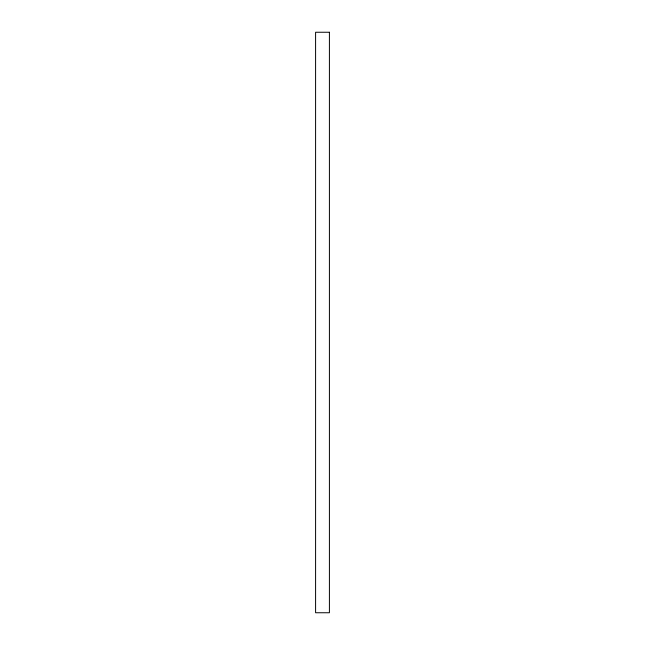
<?xml version="1.0" encoding="UTF-8"?>
<svg xmlns="http://www.w3.org/2000/svg" width="645" height="645" viewBox="0 0 645 645"><rect width="100%" height="100%" fill="white"/><g stroke="black" fill="none" stroke-linecap="round" stroke-linejoin="round"><path stroke-width="0.97" d="M329.41 32.25L315.59 32.25L315.59 612.75L329.41 612.75L329.41 32.25"/></g></svg>
